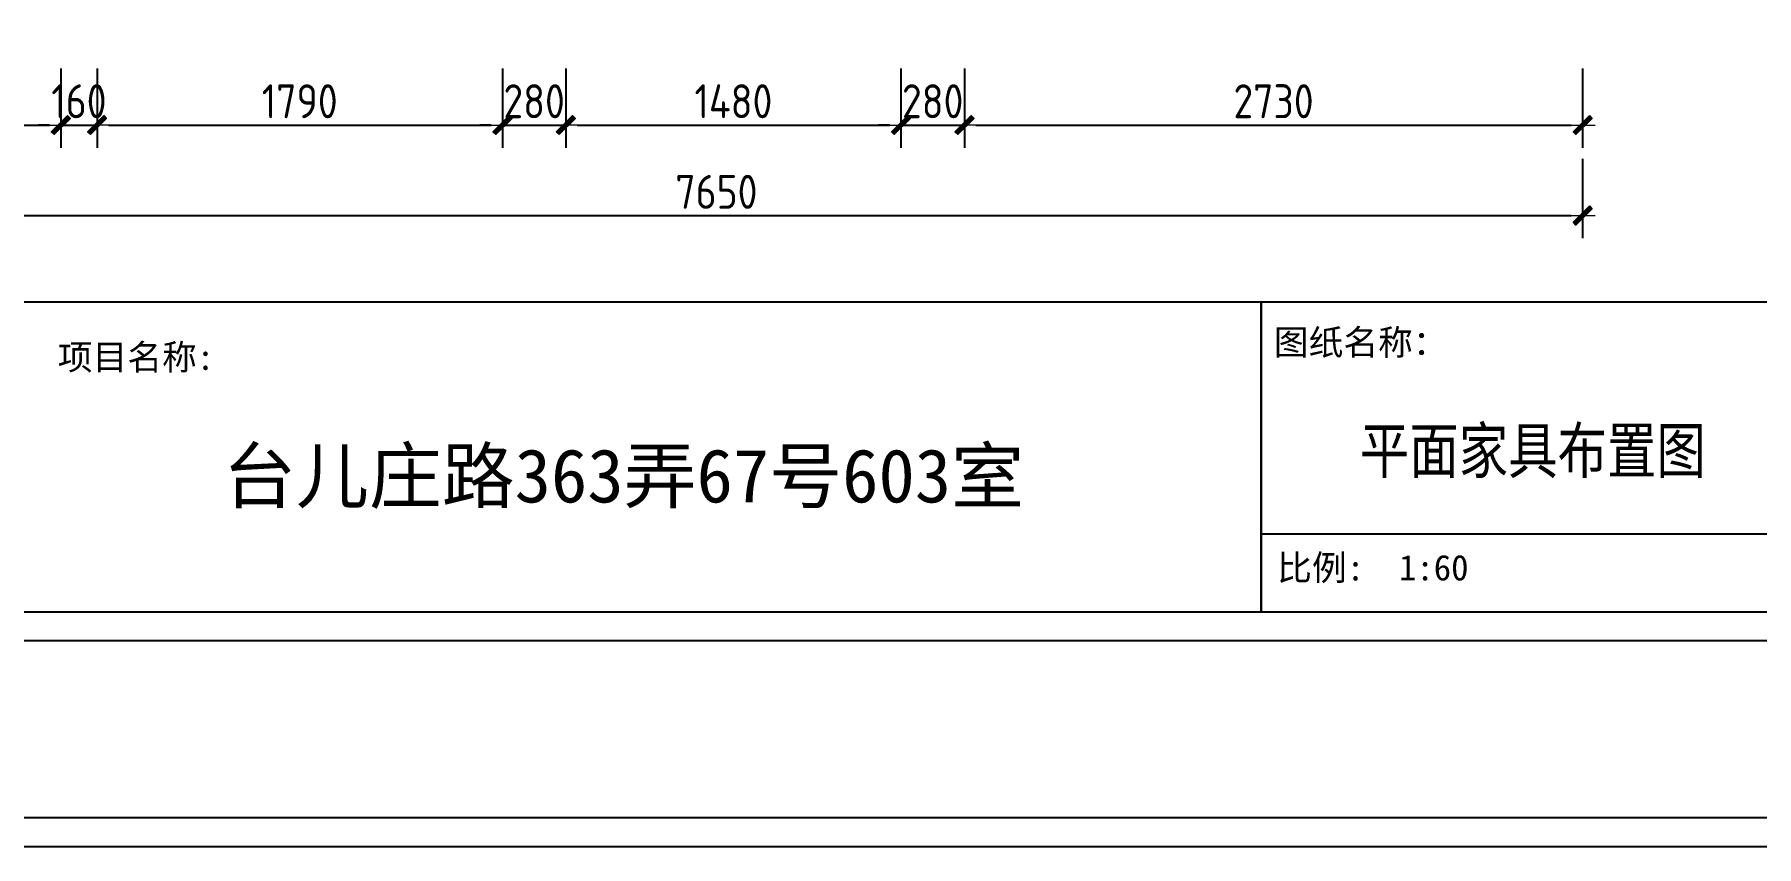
# Model space of a CAD drawing. Header units: millimetres. Extents: x -58733 to 427521, y -235734 to 553534.
# Drawn here: x 166568 to 174173, y -206221 to -202635 of the extents above; entities that cross this region are included whole.
import ezdxf

# ---------------------------------------------------------------- set-up
doc = ezdxf.new("R2010")
doc.units = ezdxf.units.MM
doc.layers.add('图框', color=251, linetype='Continuous')
doc.layers.add('目录文字', color=8, linetype='Continuous')
doc.layers.add('墙体', color=7, linetype='Continuous', lineweight=30)
doc.styles.add('-仿宋_GB2312', font='simsun.ttc', dxfattribs={"width": 0.8})
doc.styles.add('CCD_DIM', font='ARCHS.SHX')
doc.styles.add('宋体', font='simsun.ttc', dxfattribs={"height": 120})
doc.styles.add('黑体', font='simhei.ttf')
doc.dimstyles.new('海龍1：50', dxfattribs={"dimscale": 50, "dimtxt": 3, "dimasz": 1, "dimexe": 2, "dimexo": 2, "dimgap": 0.6, "dimtad": 1, "dimdec": 0, "dimrnd": 5, "dimdsep": 46, "dimtxsty": 'CCD_DIM', "dimblk": 'WS-cj', "dimcen": 1, "dimclrd": 242, "dimclre": 242, "dimclrt": 2, "dimadec": 0, "dimazin": 2, "dimtfac": 1, "dimtdec": 0, "dimtix": 1, "dimtmove": 2, "dimatfit": 3, "dimldrblk": 'CCD_Leader_Arrow', "dimfxl": 5, "dimfxlon": 1, "dimtolj": 1, "dimarcsym": 0})

# ---------------------------------------------------------------- blocks, each defined once
blk = doc.blocks.new('图框1比60')
at = {"color": 8}
blk.add_line((176692.2, 45797.4), (176692.2, 44296.7), dxfattribs=at)
at = {"layer": '图框', "color": 121}
for p, q in [((186037.7, 61388.8), (161669.6, 61388.8)), ((161669.6, 44157.2), (186037.7, 44157.2))]:
    blk.add_line(p, q, dxfattribs=at)
at = {"layer": '图框', "color": 8}
for p, q in [((161809.2, 61249.3), (185898.1, 61249.3)), ((161809.2, 45797.4), (185898.1, 45797.4)), ((161809.2, 45797.4), (185898.1, 45797.4)), ((176692.2, 45797.4), (176692.2, 44296.7)), ((179360, 44671.9), (176692.2, 44671.9)), ((161809.2, 44296.7), (185898.1, 44296.7))]:
    blk.add_line(p, q, dxfattribs=at)
at = {"layer": '目录文字', "color": 8, "width": 0.999898}
for s, height, style, p in [('项目名称:', 123.34, '黑体', (170865.8, 45468.1)), ('图纸名称：', 123.34, '黑体', (176753.5, 45539.7)), ('台儿庄路363弄67号603室', 258.725, '宋体', (171665.9, 44826)), ('比例:  1:60', 123.79, '宋体', (176768.9, 44448.4))]:
    blk.add_text(s, height=height, dxfattribs=dict(at, style=style)).set_placement(p)
blk = doc.blocks.new('WS-cj')
blk.add_hatch(color=1).paths.add_polyline_path([(0.59, 0.82), (-0.82, -0.59), (-0.59, -0.82), (0.82, 0.59)])
at = {"color": 1, "linetype": 'ByBlock', "lineweight": 0}
for p, q in [((-1.1, 0), (0, 0)), ((0, 0), (1.1, 0))]:
    blk.add_line(p, q, dxfattribs=at)
at = {"color": 1}
blk.add_lwpolyline([(0.59, 0.82), (-0.82, -0.59), (-0.59, -0.82), (0.82, 0.59)], close=True, dxfattribs=at)
blk = doc.blocks.new('*D1325')
at = {"color": 242, "lineweight": -2}
for p, q in [((165754.7, -202785.2), (165754.7, -203135.2)), ((166684.7, -202785.2), (166684.7, -203135.2)), ((165804.7, -203035.2), (166634.7, -203035.2))]:
    blk.add_line(p, q, dxfattribs=at)
at = {"layer": 'Defpoints', "color": 0}
for p in [(165754.7, -202635.2), (166684.7, -202635.2), (166684.7, -203035.2)]:
    blk.add_point(p, dxfattribs=at)
at = {"color": 242, "linetype": 'ByBlock', "lineweight": -2, "xscale": 50, "yscale": 50, "zscale": 50, "rotation": 180}
blk.add_blockref('WS-cj', (165754.7, -203035.2), dxfattribs=at)
at = {"color": 242, "linetype": 'ByBlock', "lineweight": -2, "xscale": 50, "yscale": 50, "zscale": 50}
blk.add_blockref('WS-cj', (166684.7, -203035.2), dxfattribs=at)
at = {"color": 2, "insert": (166219.7, -202930.2), "char_height": 150, "attachment_point": 5, "style": 'CCD_DIM'}
blk.add_mtext('\\A1;930', dxfattribs=at)
blk = doc.blocks.new('CCD_Leader_Arrow')
at = {"color": 1, "linetype": 'ByBlock'}
blk.add_line((0, 0), (-1, 0), dxfattribs=at)
for points in [[(-0.86, 0.67), (-0.6, 0.85), (-0.24, 0), (0, 0)], [(-0.86, -0.67), (-0.6, -0.85), (-0.24, 0), (0, 0)]]:
    blk.add_solid(points, dxfattribs=at)
blk = doc.blocks.new('*D1326')
at = {"color": 242, "lineweight": -2}
for p, q in [((166684.7, -202785.2), (166684.7, -203135.2)), ((166844.7, -202785.2), (166844.7, -203135.2)), ((166634.7, -203035.2), (166584.7, -203035.2)), ((166684.7, -203035.2), (166844.7, -203035.2)), ((166894.7, -203035.2), (166944.7, -203035.2))]:
    blk.add_line(p, q, dxfattribs=at)
at = {"layer": 'Defpoints', "color": 0}
for p in [(166684.7, -202635.2), (166844.7, -202635.2), (166844.7, -203035.2)]:
    blk.add_point(p, dxfattribs=at)
at = {"color": 242, "linetype": 'ByBlock', "lineweight": -2, "xscale": 50, "yscale": 50, "zscale": 50}
blk.add_blockref('WS-cj', (166684.7, -203035.2), dxfattribs=at)
at = {"color": 242, "linetype": 'ByBlock', "lineweight": -2, "xscale": 50, "yscale": 50, "zscale": 50, "rotation": 180}
blk.add_blockref('WS-cj', (166844.7, -203035.2), dxfattribs=at)
at = {"color": 2, "insert": (166764.7, -202930.2), "char_height": 150, "attachment_point": 5, "style": 'CCD_DIM'}
blk.add_mtext('\\A1;160', dxfattribs=at)
blk = doc.blocks.new('*D1327')
at = {"color": 242, "lineweight": -2}
for p, q in [((166844.7, -202785.2), (166844.7, -203135.2)), ((168634.7, -202785.2), (168634.7, -203135.2)), ((166894.7, -203035.2), (168584.7, -203035.2))]:
    blk.add_line(p, q, dxfattribs=at)
at = {"layer": 'Defpoints', "color": 0}
for p in [(166844.7, -202635.2), (168634.7, -202635.2), (168634.7, -203035.2)]:
    blk.add_point(p, dxfattribs=at)
at = {"color": 242, "linetype": 'ByBlock', "lineweight": -2, "xscale": 50, "yscale": 50, "zscale": 50, "rotation": 180}
blk.add_blockref('WS-cj', (166844.7, -203035.2), dxfattribs=at)
at = {"color": 242, "linetype": 'ByBlock', "lineweight": -2, "xscale": 50, "yscale": 50, "zscale": 50}
blk.add_blockref('WS-cj', (168634.7, -203035.2), dxfattribs=at)
at = {"color": 2, "insert": (167739.7, -202930.2), "char_height": 150, "attachment_point": 5, "style": 'CCD_DIM'}
blk.add_mtext('\\A1;1790', dxfattribs=at)
blk = doc.blocks.new('*D1328')
at = {"color": 242, "lineweight": -2}
for p, q in [((168634.7, -202785.2), (168634.7, -203135.2)), ((168914.7, -202785.2), (168914.7, -203135.2)), ((168584.7, -203035.2), (168534.7, -203035.2)), ((168634.7, -203035.2), (168914.7, -203035.2)), ((168964.7, -203035.2), (169014.7, -203035.2))]:
    blk.add_line(p, q, dxfattribs=at)
at = {"layer": 'Defpoints', "color": 0}
for p in [(168634.7, -202635.2), (168914.7, -202635.2), (168914.7, -203035.2)]:
    blk.add_point(p, dxfattribs=at)
at = {"color": 242, "linetype": 'ByBlock', "lineweight": -2, "xscale": 50, "yscale": 50, "zscale": 50}
blk.add_blockref('WS-cj', (168634.7, -203035.2), dxfattribs=at)
at = {"color": 242, "linetype": 'ByBlock', "lineweight": -2, "xscale": 50, "yscale": 50, "zscale": 50, "rotation": 180}
blk.add_blockref('WS-cj', (168914.7, -203035.2), dxfattribs=at)
at = {"color": 2, "insert": (168774.7, -202930.2), "char_height": 150, "attachment_point": 5, "style": 'CCD_DIM'}
blk.add_mtext('\\A1;280', dxfattribs=at)
blk = doc.blocks.new('*D1329')
at = {"color": 242, "lineweight": -2}
for p, q in [((168914.7, -202785.2), (168914.7, -203135.2)), ((170394.7, -202785.2), (170394.7, -203135.2)), ((168964.7, -203035.2), (170344.7, -203035.2))]:
    blk.add_line(p, q, dxfattribs=at)
at = {"layer": 'Defpoints', "color": 0}
for p in [(168914.7, -202635.2), (170394.7, -202635.2), (170394.7, -203035.2)]:
    blk.add_point(p, dxfattribs=at)
at = {"color": 242, "linetype": 'ByBlock', "lineweight": -2, "xscale": 50, "yscale": 50, "zscale": 50, "rotation": 180}
blk.add_blockref('WS-cj', (168914.7, -203035.2), dxfattribs=at)
at = {"color": 242, "linetype": 'ByBlock', "lineweight": -2, "xscale": 50, "yscale": 50, "zscale": 50}
blk.add_blockref('WS-cj', (170394.7, -203035.2), dxfattribs=at)
at = {"color": 2, "insert": (169654.7, -202930.2), "char_height": 150, "attachment_point": 5, "style": 'CCD_DIM'}
blk.add_mtext('\\A1;1480', dxfattribs=at)
blk = doc.blocks.new('*D1330')
at = {"color": 242, "lineweight": -2}
for p, q in [((170394.7, -202785.2), (170394.7, -203135.2)), ((170674.7, -202785.2), (170674.7, -203135.2)), ((170344.7, -203035.2), (170294.7, -203035.2)), ((170394.7, -203035.2), (170674.7, -203035.2)), ((170724.7, -203035.2), (170774.7, -203035.2))]:
    blk.add_line(p, q, dxfattribs=at)
at = {"layer": 'Defpoints', "color": 0}
for p in [(170394.7, -202635.2), (170674.7, -202635.2), (170674.7, -203035.2)]:
    blk.add_point(p, dxfattribs=at)
at = {"color": 242, "linetype": 'ByBlock', "lineweight": -2, "xscale": 50, "yscale": 50, "zscale": 50}
blk.add_blockref('WS-cj', (170394.7, -203035.2), dxfattribs=at)
at = {"color": 242, "linetype": 'ByBlock', "lineweight": -2, "xscale": 50, "yscale": 50, "zscale": 50, "rotation": 180}
blk.add_blockref('WS-cj', (170674.7, -203035.2), dxfattribs=at)
at = {"color": 2, "insert": (170534.7, -202930.2), "char_height": 150, "attachment_point": 5, "style": 'CCD_DIM'}
blk.add_mtext('\\A1;280', dxfattribs=at)
blk = doc.blocks.new('*D1331')
at = {"color": 242, "lineweight": -2}
for p, q in [((170674.7, -202785.2), (170674.7, -203135.2)), ((173404.7, -202785.2), (173404.7, -203135.2)), ((170724.7, -203035.2), (173354.7, -203035.2))]:
    blk.add_line(p, q, dxfattribs=at)
at = {"layer": 'Defpoints', "color": 0}
for p in [(170674.7, -202635.2), (173404.7, -202635.2), (173404.7, -203035.2)]:
    blk.add_point(p, dxfattribs=at)
at = {"color": 242, "linetype": 'ByBlock', "lineweight": -2, "xscale": 50, "yscale": 50, "zscale": 50, "rotation": 180}
blk.add_blockref('WS-cj', (170674.7, -203035.2), dxfattribs=at)
at = {"color": 242, "linetype": 'ByBlock', "lineweight": -2, "xscale": 50, "yscale": 50, "zscale": 50}
blk.add_blockref('WS-cj', (173404.7, -203035.2), dxfattribs=at)
at = {"color": 2, "insert": (172039.7, -202930.2), "char_height": 150, "attachment_point": 5, "style": 'CCD_DIM'}
blk.add_mtext('\\A1;2730', dxfattribs=at)
blk = doc.blocks.new('*D1332')
at = {"color": 242, "lineweight": -2}
for p, q in [((165754.7, -203185.2), (165754.7, -203535.2)), ((173404.7, -203185.2), (173404.7, -203535.2)), ((165804.7, -203435.2), (173354.7, -203435.2))]:
    blk.add_line(p, q, dxfattribs=at)
at = {"layer": 'Defpoints', "color": 0}
for p in [(165754.7, -202635.2), (173404.7, -202635.2), (173404.7, -203435.2)]:
    blk.add_point(p, dxfattribs=at)
at = {"color": 242, "linetype": 'ByBlock', "lineweight": -2, "xscale": 50, "yscale": 50, "zscale": 50, "rotation": 180}
blk.add_blockref('WS-cj', (165754.7, -203435.2), dxfattribs=at)
at = {"color": 242, "linetype": 'ByBlock', "lineweight": -2, "xscale": 50, "yscale": 50, "zscale": 50}
blk.add_blockref('WS-cj', (173404.7, -203435.2), dxfattribs=at)
at = {"color": 2, "insert": (169579.7, -203330.2), "char_height": 150, "attachment_point": 5, "style": 'CCD_DIM'}
blk.add_mtext('\\A1;7650', dxfattribs=at)
blk = doc.blocks.new('家具布置图')
for base, p1, p2, picture, middle in [((166684.7, -203035.2), (165754.7, -202635.2), (166684.7, -202635.2), '*D1325', (166219.7, -202930.2)), ((173404.7, -203435.2), (165754.7, -202635.2), (173404.7, -202635.2), '*D1332', (169579.7, -203330.2)), ((166844.7, -203035.2), (166684.7, -202635.2), (166844.7, -202635.2), '*D1326', (166764.7, -202930.2)), ((168634.7, -203035.2), (166844.7, -202635.2), (168634.7, -202635.2), '*D1327', (167739.7, -202930.2)), ((168914.7, -203035.2), (168634.7, -202635.2), (168914.7, -202635.2), '*D1328', (168774.7, -202930.2)), ((170394.7, -203035.2), (168914.7, -202635.2), (170394.7, -202635.2), '*D1329', (169654.7, -202930.2)), ((170674.7, -203035.2), (170394.7, -202635.2), (170674.7, -202635.2), '*D1330', (170534.7, -202930.2)), ((173404.7, -203035.2), (170674.7, -202635.2), (173404.7, -202635.2), '*D1331', (172039.7, -202930.2))]:
    dim = blk.add_linear_dim(base=base, p1=p1, p2=p2, dimstyle='海龍1：50')
    dim.commit()
    dim.dimension.update_dxf_attribs({"geometry": picture, "text_midpoint": middle})

msp = doc.modelspace()

# ---------------------------------------------------------------- block references
at = {"color": 4}
msp.add_blockref('家具布置图', (0, 0), dxfattribs=at)
at = {"layer": '墙体', "color": 0, "xscale": 0.9120113186390109, "yscale": 0.9120113186390109, "zscale": 0.9120113186390109}
for p in [(10840.1, -245583.6), (10840.1, -262081.4)]:
    msp.add_blockref('图框1比60', p, dxfattribs=at)

# ---------------------------------------------------------------- texts
at = {"layer": '目录文字', "insert": (172421.1, -204372.4), "char_height": 200, "width": 2602.75, "attachment_point": 1, "style": '-仿宋_GB2312'}
msp.add_mtext('平面家具布置图', dxfattribs=at)

doc.saveas('drawing.dxf')
